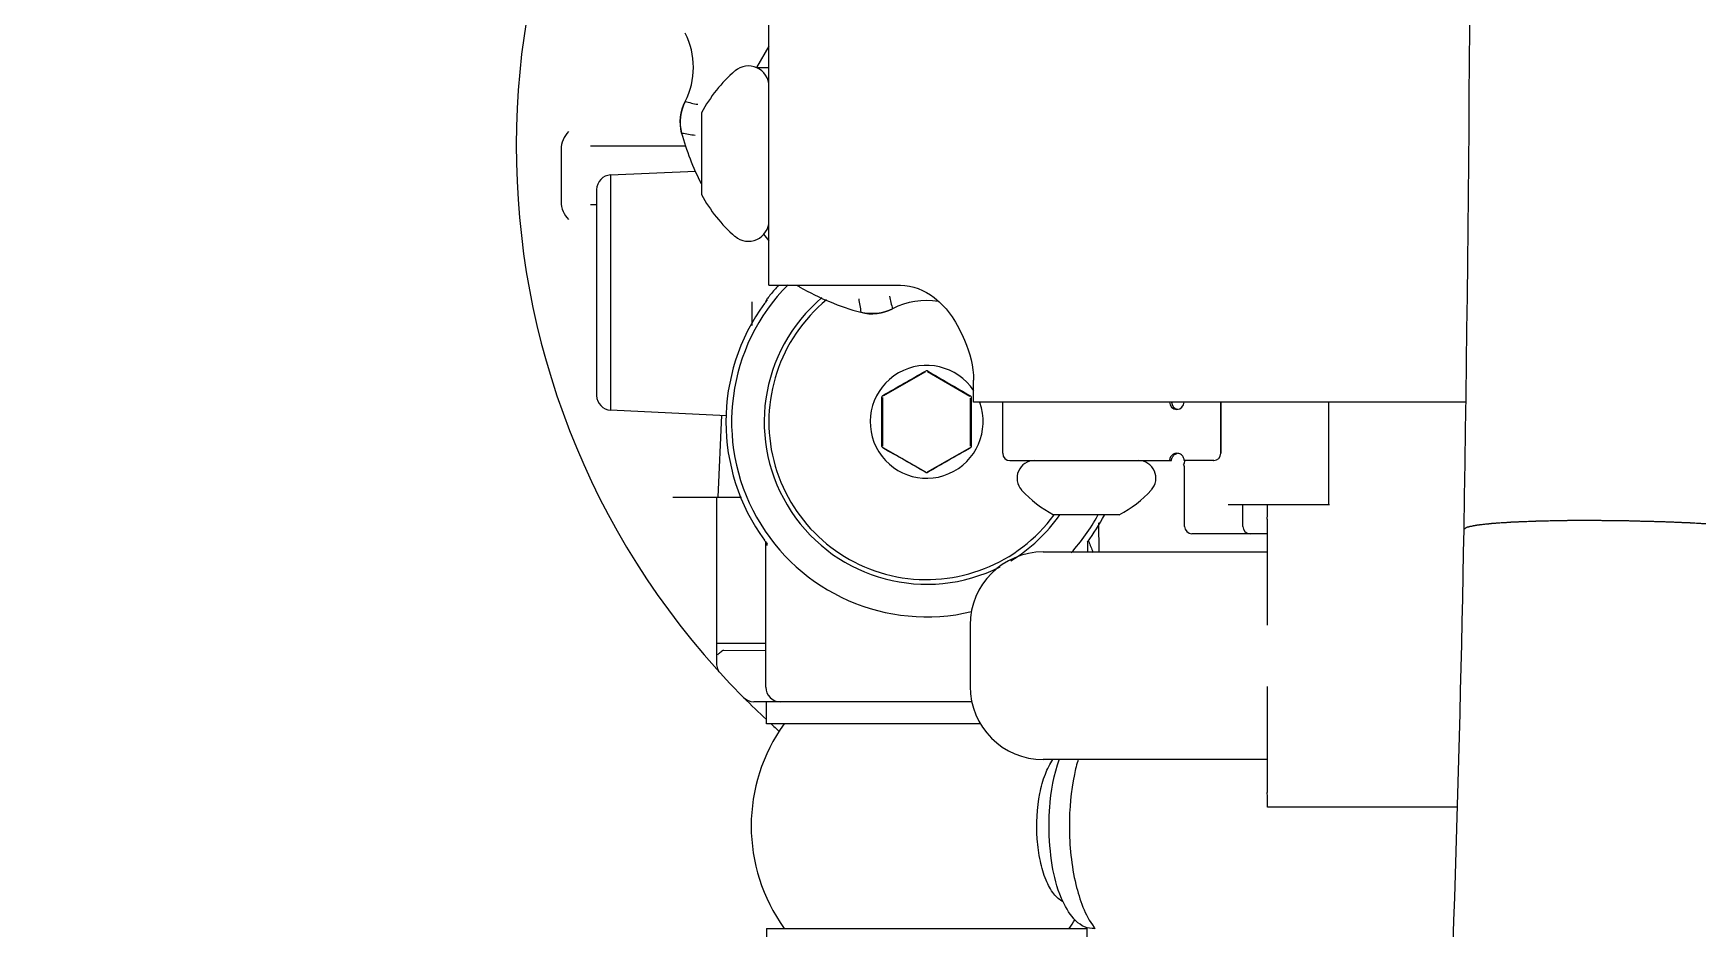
# Model space of a CAD drawing. Header units: metres. Extents: x 27859 to 32645, y 1492 to 8791.
# Drawn here: x 29708.8 to 29822.6, y 5285 to 5346.2 of the extents above; entities that cross this region are included whole.
import ezdxf

# ---------------------------------------------------------------- set-up
doc = ezdxf.new("R2010")
doc.units = ezdxf.units.M
doc.linetypes.add('CENTER', pattern=[2, 1.25, -0.25, 0.25, -0.25])
doc.layers.add('E-EQPT', color=190, linetype='Continuous')
doc.layers.add('E-HAT', color=253, linetype='CENTER', lineweight=15)

# ---------------------------------------------------------------- blocks, each defined once
blk = doc.blocks.new('EDG')
at = {"color": 0, "linetype": 'Continuous'}
for p, q in [((1089.47, 2222.32, 1), (1089.47, 2228.82, 1)), ((1111.37, 2222.32, 1), (1111.37, 2228.82, 1)), ((1088.9, 2222.32, 1), (1089.1, 2222.32, 1)), ((1111.37, 2222.32, 1), (1089.47, 2222.32, 1)), ((1089.49, 2222.32, 1), (1089.49, 2222.26, 1)), ((1064.15, 2214.02, 1), (1077.11, 2214.02, 1)), ((1077.12, 2205.77, 1), (1077.12, 2213.02, 1)), ((1077.12, 2210.77, 1), (1092.45, 2210.77, 1)), ((1096.74, 2208.32, 1), (1111.37, 2208.32, 1)), ((1111.37, 2208.32, 1), (1111.37, 2206.82, 1)), ((1097.32, 2206.82, 1), (1112.24, 2206.82, 1)), ((1097.45, 2201.57, 1), (1097.45, 2205.77, 1)), ((1111.42, 2205.82, 1), (1111.42, 2195.91, 1)), ((1114.79, 2192.82, 1), (1114.79, 2204.19, 1)), ((1114.32, 2203.3, 1), (1111.42, 2203.31, 1)), ((1114.79, 2202.82, 1), (1111.42, 2202.82, 1)), ((1077.12, 2194.32, 1), (1077.12, 2201.57, 1)), ((1092.45, 2196.57, 1), (1077.12, 2196.57, 1)), ((1088.63, 2196.57, 1), (1088.65, 2194.59, 1)), ((1089.42, 2195.9, 1), (1089.42, 2196.57, 1)), ((1111.32, 2196.13, 1), (1111.32, 2196.06, 1)), ((1111.32, 2196.06, 1), (1111.32, 2196.02, 1)), ((1077.12, 2195.32, 1), (1082.28, 2195.32, 1)), ((1078.8, 2194.82, 1), (1078.8, 2193.32, 1)), ((1082.78, 2194.82, 1), (1082.78, 2190.82, 1)), ((1091.74, 2194.02, 1), (1087.24, 2194.02, 1)), ((1079.79, 2193.32, 1), (1072.87, 2193.32, 1)), ((1072.91, 2193.32, 1), (1072.91, 2186.32, 1)), ((1117.79, 2192.82, 1), (1113.08, 2192.82, 1)), ((1114.69, 2192.82, 1), (1114.43, 2187.21, 1)), ((1080.79, 2190.32, 1), (1082.8, 2190.32, 1)), ((1094.72, 2190.32, 1), (1083.67, 2190.32, 1)), ((1100.36, 2191.08, 1), (1097.47, 2189.44, 1)), ((1103.37, 2189.44, 1), (1100.49, 2191.08, 1)), ((1080.29, 2189.82, 1), (1080.29, 2186.32, 1)), ((1080.3, 2186.32, 1), (1080.3, 2189.82, 1)), ((1095.22, 2189.82, 1), (1095.22, 2186.32, 1)), ((1097.41, 2189.33, 1), (1097.41, 2186.04, 1)), ((1103.44, 2186, 1), (1103.44, 2189.33, 1)), ((1122.04, 2186.86, 1), (1114.1, 2187.23, 1)), ((1122.04, 2178.82, 1), (1122.04, 2186.86, 1)), ((1063.57, 2186.32, 1), (1097.21, 2186.32, 1)), ((1097.21, 2186.32, 1), (1097.21, 2184.82, 1)), ((1097.47, 2185.93, 1), (1100.36, 2184.24, 1)), ((1100.49, 2184.24, 1), (1103.37, 2185.89, 1)), ((1122.99, 2171.78, 1), (1122.99, 2185.87, 1)), ((1112.38, 2179.47, 1), (1112.38, 2181.08, 1)), ((1111.32, 2179.33, 1), (1111.32, 2179.27, 1)), ((1111.32, 2179.27, 1), (1111.32, 2179.24, 1)), ((1122.04, 2170.78, 1), (1122.04, 2178.82, 1)), ((1111.21, 2178.32, 1), (1102.21, 2178.32, 1)), ((1111.21, 2178.32, 1), (1111.21, 2058.32, 1)), ((1115.81, 2166.52, 1), (1115.81, 2172.12, 1)), ((1122.99, 2172.82, 1), (1123.42, 2172.82, 1)), ((1125.42, 2169.02, 1), (1125.42, 2172.62, 1)), ((1122.04, 2170.78, 1), (1116.22, 2170.52, 1)), ((1116.93, 2168.82, 1), (1123.42, 2168.82, 1)), ((1111.21, 2161.97, 1), (1112.05, 2163.42, 1)), ((1112.05, 2163.42, 1), (1111.21, 2163.42, 1))]:
    blk.add_line(p, q, dxfattribs=at)
for centre, radius, start, end in [((1085.47, 2219.69, 1), 4.34, 36.1969, 37.7063), ((1100.42, 2215.32, 1), 12, 144.3147, 147.7648), ((1100.42, 2215.32, 1), 12, 324.3147, 35.6853), ((1092.45, 2205.77, 1), 5, 0.0004, 89.9996), ((1074.99, 2168.82, 1), 53.5, 47.5796, 48.4217), ((1074.99, 2168.82, 1), 53.5, 44.8395, 47.1468), ((1110.42, 2205.82, 1), 1, 0, 90.0021), ((1112.24, 2205.82, 1), 1, 44.8103, 90), ((1074.99, 2168.82, 1), 53.5, 317.6455, 44.8103), ((1113.79, 2204.19, 1), 1, 0, 22.3508), ((1092.45, 2201.57, 1), 5, 270.0004, 359.9996), ((1100.42, 2187.67, 1), 13.34, 315.3007, 103.324), ((1100.42, 2187.67, 1), 10.79, 309.4029, 143.876), ((1100.42, 2187.67, 1), 11.11, 310.1301, 116.8529), ((1100.42, 2187.67, 1), 11.11, 121.2498, 145.1262), ((1100.46, 2187.66, 1), 13.77, 143.2873, 152.3541), ((1100.42, 2187.67, 1), 13.34, 137.7983, 151.3659), ((1078.49, 2192.02, 1), 11.5, 19.4832, 23.4541), ((1100.52, 2187.76, 1), 13.59, 36.4893, 37.4045), ((1078.3, 2194.82, 1), 0.5, 0, 90), ((1082.28, 2194.82, 1), 0.5, 0, 90), ((1100.5, 2187.75, 1), 13.62, 36.1177, 36.4895), ((1100.4, 2187.67, 1), 13.75, 323.8872, 36.1124), ((1090.97, 2186.95, 1), 8, 117.7728, 137.678), ((1088.01, 2186.95, 1), 8, 42.322, 62.2272), ((1085.94, 2191.52, 1), 1.2, 137.678, 270), ((1093.04, 2191.52, 1), 1.2, 270, 42.322), ((1100.42, 2187.67, 1), 3.86, 213.3717, 199.9497), ((1080.8, 2189.82, 1), 0.5, 91.5129, 180.0006), ((1080.8, 2189.83, 1), 0.49, 90.0012, 91.5457), ((1083.28, 2190.82, 1), 0.5, 180, 210.0778), ((1094.72, 2189.82, 1), 0.5, 0, 90), ((780.66, 2748.5, 1), 642.55, 299.53739, 299.838), ((1100.42, 2191.02, 1), 0.126, 60.1706, 119.8294), ((1420.18, 2748.5, 1), 642.55, 240.162, 240.46261), ((1097.49, 2189.35, 1), 0.126, 119.5472, 180.1389), ((436.71, 2187.66, 1), 660.66, 0.00166, 0.14716), ((1103.35, 2189.35, 1), 0.126, 359.8611, 60.4528), ((1810.94, 2187.59, 1), 707.46, 179.85765, 179.99353), ((1083.31, 2186.32, 1), 0.5, 0.0028, 179.9972), ((1083.17, 2186.32, 1), 0.5, 359.9997, 79.9995), ((392.06, 2187.75, 1), 705.31, 359.85885, 359.9937), ((1765.83, 2187.69, 1), 662.35, 180.00173, 180.14906), ((1121.99, 2185.87, 1), 1, 359.9994, 87.3988), ((1097.49, 2186.01, 1), 0.126, 179.8526, 239.8427), ((774.1, 1629.42, 1), 643.59, 59.54038, 59.84247), ((1422.2, 1623.32, 1), 646.59, 119.53938, 119.83804), ((1103.35, 2185.97, 1), 0.126, 299.5396, 0.1506), ((1100.42, 2184.3, 1), 0.126, 239.5403, 299.8379), ((1104.14, 2177.28, 1), 3, 74.9807, 117.5058), ((1100.42, 2163.42, 1), 17.35, 60.0176, 74.9824), ((1067.27, 2173.5, 1), 38.23, 8.6456, 10.0556), ((1100.42, 2184.42, 1), 5.05, 260.8426, 297.5039), ((1082.82, 2175.1, 1), 20.52, 11.1861, 13.6371), ((1100.24, 2187.82, 1), 14.01, 319.0991, 322.2306), ((1100.52, 2187.58, 1), 13.59, 322.5955, 323.3977), ((1100.5, 2187.6, 1), 13.62, 323.3975, 323.5867), ((1100.49, 2187.61, 1), 13.63, 323.5867, 323.882), ((1107.59, 2175.85, 1), 3, 56.047, 60.0193), ((1107.6, 2175.86, 1), 2.99, 56.0169, 59.9622), ((1100.25, 2187.81, 1), 14, 317.3296, 319.1006), ((1115.27, 2178.27, 1), 5.05, 216.1941, 222.7535), ((1112.61, 2173.92, 1), 1.4, 49.1701, 180), ((1106.99, 2167.42, 1), 10, 28.0812, 49.1701), ((1100.42, 2163.42, 1), 17.35, 15.0176, 27.277), ((1121.99, 2171.78, 1), 1, 272.6014, 0.0006), ((1110.5, 2130.27, 1), 38.23, 79.9444, 81.3543), ((1114.28, 2167.14, 1), 3, 332.4942, 15.0193), ((1106.99, 2171.23, 1), 10, 310.8299, 331.9188), ((1112.1, 2145.82, 1), 20.52, 76.3629, 78.8139), ((1121.42, 2163.42, 1), 5.05, 152.4961, 207.5039), ((1112.61, 2164.72, 1), 1.4, 180, 310.8299)]:
    blk.add_arc(centre, radius, start, end, dxfattribs=at)
for points, knots in [([(1063.69, 2195.04, 1), (1064.27, 2228.55, 1), (1066.16, 2264.74, 1), (1067.82, 2301, 1), (1067.93, 2303.45, 1)], [0, 0, 0, 0, 0.932408, 1, 1, 1, 1]), ([(1090.66, 2215.32, 1), (1090.66, 2216.67, 1), (1090.42, 2219.06, 1), (1089.6, 2221.4, 1), (1088.97, 2222.25, 1)], [0, 0, 0, 0, 0.558755, 1, 1, 1, 1]), ([(1089.1, 2222.32, 1), (1090.07, 2222.32, 1), (1091.32, 2220.39, 1), (1091.9, 2217.94, 1), (1092.05, 2216.22, 1), (1092.05, 2215.32, 1)], [0, 0, 0, 0, 0.367185, 0.662967, 1, 1, 1, 1]), ([(1091.08, 2220.5, 1), (1091.33, 2220.39, 1), (1091.82, 2219.92, 1), (1092.32, 2218.95, 1), (1092.69, 2217.67, 1), (1092.95, 2215.68, 1), (1092.86, 2213.64, 1), (1092.37, 2211.83, 1), (1092, 2211.07, 1), (1091.78, 2210.76, 1)], [0, 0, 0, 0, 0.079468, 0.184739, 0.314322, 0.460643, 0.760133, 0.891927, 1, 1, 1, 1]), ([(1090.05, 2210.74, 1), (1090.16, 2211.09, 1), (1090.53, 2212.59, 1), (1090.66, 2214.14, 1), (1090.66, 2215.32, 1)], [0, 0, 0, 0, 0.233416, 1, 1, 1, 1]), ([(1092.05, 2215.32, 1), (1092.05, 2214.91, 1), (1091.99, 2213.36, 1), (1091.72, 2211.8, 1), (1091.33, 2210.73, 1)], [0, 0, 0, 0, 0.267278, 1, 1, 1, 1]), ([(1077.11, 2214.02, 1), (1077.12, 2214.02, 1), (1077.11, 2214, 1), (1077.11, 2213.98, 1), (1077.11, 2213.93, 1), (1077.11, 2213.85, 1), (1077.11, 2213.72, 1), (1077.11, 2213.57, 1), (1077.12, 2213.34, 1), (1077.12, 2213.15, 1), (1077.12, 2213.02, 1)], [0, 0, 0, 0, 0.019246, 0.043092, 0.076168, 0.168573, 0.292926, 0.444464, 0.617318, 1, 1, 1, 1]), ([(1041.55, 2195.42, 1), (1041.56, 2195.41, 1), (1041.59, 2195.39, 1), (1041.62, 2195.36, 1), (1041.65, 2195.34, 1), (1041.67, 2195.33, 1), (1041.69, 2195.31, 1), (1041.7, 2195.3, 1), (1041.71, 2195.29, 1), (1041.73, 2195.29, 1), (1041.73, 2195.28, 1), (1041.74, 2195.27, 1), (1041.74, 2195.27, 1), (1041.75, 2195.27, 1), (1041.75, 2195.27, 1), (1041.75, 2195.27, 1), (1041.75, 2195.26, 1), (1041.75, 2195.26, 1), (1041.76, 2195.26, 1), (1041.76, 2195.26, 1), (1041.76, 2195.26, 1), (1041.77, 2195.26, 1), (1041.78, 2195.26, 1), (1041.8, 2195.25, 1), (1041.81, 2195.25, 1), (1041.84, 2195.24, 1), (1041.87, 2195.23, 1), (1041.91, 2195.23, 1), (1041.95, 2195.22, 1), (1042, 2195.2, 1), (1042.06, 2195.19, 1), (1042.13, 2195.17, 1), (1042.18, 2195.16, 1), (1042.22, 2195.15, 1), (1042.26, 2195.14, 1), (1042.29, 2195.13, 1), (1042.32, 2195.12, 1), (1042.33, 2195.12, 1), (1042.35, 2195.12, 1), (1042.36, 2195.11, 1), (1042.36, 2195.11, 1), (1042.37, 2195.11, 1), (1042.37, 2195.11, 1), (1042.38, 2195.11, 1), (1042.38, 2195.11, 1), (1042.38, 2195.11, 1), (1042.39, 2195.11, 1), (1042.41, 2195.1, 1), (1042.42, 2195.1, 1), (1042.44, 2195.1, 1), (1042.47, 2195.09, 1), (1042.51, 2195.09, 1), (1042.57, 2195.08, 1), (1042.63, 2195.07, 1), (1042.69, 2195.06, 1), (1042.78, 2195.05, 1), (1042.88, 2195.03, 1), (1042.99, 2195.02, 1), (1043.07, 2195, 1), (1043.13, 2194.99, 1), (1043.2, 2194.98, 1), (1043.25, 2194.98, 1), (1043.29, 2194.97, 1), (1043.32, 2194.97, 1), (1043.34, 2194.96, 1), (1043.36, 2194.96, 1), (1043.37, 2194.96, 1), (1043.38, 2194.96, 1), (1043.38, 2194.96, 1), (1043.39, 2194.96, 1), (1043.39, 2194.96, 1), (1043.4, 2194.96, 1), (1043.41, 2194.95, 1), (1043.43, 2194.95, 1), (1043.45, 2194.95, 1), (1043.48, 2194.95, 1), (1043.52, 2194.94, 1), (1043.58, 2194.94, 1), (1043.65, 2194.93, 1), (1043.74, 2194.92, 1), (1043.82, 2194.91, 1), (1043.94, 2194.9, 1), (1044.08, 2194.88, 1), (1044.23, 2194.87, 1), (1044.34, 2194.86, 1), (1044.43, 2194.85, 1), (1044.52, 2194.84, 1), (1044.59, 2194.83, 1), (1044.65, 2194.83, 1), (1044.68, 2194.82, 1), (1044.71, 2194.82, 1), (1044.74, 2194.82, 1), (1044.75, 2194.82, 1), (1044.77, 2194.81, 1), (1044.78, 2194.81, 1), (1044.79, 2194.81, 1), (1044.81, 2194.81, 1), (1044.83, 2194.81, 1), (1044.86, 2194.81, 1), (1044.89, 2194.8, 1), (1044.94, 2194.8, 1), (1045, 2194.8, 1), (1045.09, 2194.79, 1), (1045.2, 2194.78, 1), (1045.3, 2194.77, 1), (1045.44, 2194.76, 1), (1045.61, 2194.75, 1), (1045.82, 2194.73, 1), (1046, 2194.72, 1), (1046.13, 2194.71, 1), (1046.22, 2194.7, 1), (1046.29, 2194.7, 1), (1046.34, 2194.7, 1), (1046.39, 2194.69, 1), (1046.42, 2194.69, 1), (1046.43, 2194.69, 1), (1046.45, 2194.69, 1), (1046.46, 2194.69, 1), (1046.48, 2194.69, 1), (1046.52, 2194.68, 1), (1046.57, 2194.68, 1), (1046.63, 2194.68, 1), (1046.7, 2194.67, 1), (1046.8, 2194.67, 1), (1046.96, 2194.66, 1), (1047.16, 2194.65, 1), (1047.4, 2194.64, 1), (1047.64, 2194.62, 1), (1047.84, 2194.61, 1), (1047.99, 2194.6, 1), (1048.09, 2194.6, 1), (1048.17, 2194.59, 1), (1048.23, 2194.59, 1), (1048.28, 2194.59, 1), (1048.32, 2194.58, 1), (1048.34, 2194.58, 1), (1048.35, 2194.58, 1), (1048.37, 2194.58, 1), (1048.39, 2194.58, 1), (1048.43, 2194.58, 1), (1048.48, 2194.58, 1), (1048.54, 2194.58, 1), (1048.63, 2194.57, 1), (1048.74, 2194.57, 1), (1048.91, 2194.56, 1), (1049.13, 2194.55, 1), (1049.38, 2194.54, 1), (1049.64, 2194.53, 1), (1049.86, 2194.52, 1), (1050.03, 2194.52, 1), (1050.16, 2194.51, 1), (1050.27, 2194.51, 1), (1050.34, 2194.51, 1), (1050.38, 2194.5, 1), (1050.42, 2194.5, 1), (1050.45, 2194.5, 1), (1050.5, 2194.5, 1), (1050.58, 2194.5, 1), (1050.69, 2194.5, 1), (1050.83, 2194.49, 1), (1051.01, 2194.49, 1), (1051.24, 2194.48, 1), (1051.51, 2194.48, 1), (1051.78, 2194.47, 1), (1052.06, 2194.46, 1), (1052.29, 2194.46, 1), (1052.45, 2194.45, 1), (1052.54, 2194.45, 1), (1052.61, 2194.45, 1), (1052.67, 2194.45, 1), (1052.76, 2194.45, 1), (1052.92, 2194.45, 1), (1053.23, 2194.44, 1), (1053.59, 2194.44, 1), (1053.95, 2194.44, 1), (1054.17, 2194.43, 1), (1054.35, 2194.43, 1), (1054.49, 2194.43, 1), (1054.6, 2194.43, 1), (1054.68, 2194.43, 1), (1054.72, 2194.43, 1), (1054.76, 2194.43, 1), (1054.79, 2194.43, 1), (1054.83, 2194.43, 1), (1054.91, 2194.43, 1), (1055.01, 2194.43, 1), (1055.14, 2194.43, 1), (1055.32, 2194.43, 1), (1055.53, 2194.43, 1), (1055.79, 2194.43, 1), (1056.05, 2194.43, 1), (1056.27, 2194.43, 1), (1056.44, 2194.43, 1), (1056.55, 2194.43, 1), (1056.63, 2194.43, 1), (1056.7, 2194.44, 1), (1056.75, 2194.44, 1), (1056.79, 2194.44, 1), (1056.81, 2194.44, 1), (1056.83, 2194.44, 1), (1056.84, 2194.44, 1), (1056.86, 2194.44, 1), (1056.9, 2194.44, 1), (1056.95, 2194.44, 1), (1057, 2194.44, 1), (1057.08, 2194.44, 1), (1057.18, 2194.44, 1), (1057.34, 2194.45, 1), (1057.54, 2194.45, 1), (1057.78, 2194.45, 1), (1058.02, 2194.46, 1), (1058.22, 2194.46, 1), (1058.38, 2194.47, 1), (1058.48, 2194.47, 1), (1058.56, 2194.47, 1), (1058.62, 2194.47, 1), (1058.67, 2194.47, 1), (1058.7, 2194.47, 1), (1058.72, 2194.47, 1), (1058.74, 2194.47, 1), (1058.75, 2194.47, 1), (1058.77, 2194.48, 1), (1058.8, 2194.48, 1), (1058.84, 2194.48, 1), (1058.89, 2194.48, 1), (1058.97, 2194.48, 1), (1059.05, 2194.49, 1), (1059.2, 2194.49, 1), (1059.37, 2194.5, 1), (1059.59, 2194.51, 1), (1059.76, 2194.52, 1), (1059.91, 2194.52, 1), (1060.01, 2194.53, 1), (1060.12, 2194.53, 1), (1060.21, 2194.53, 1), (1060.28, 2194.54, 1), (1060.32, 2194.54, 1), (1060.36, 2194.54, 1), (1060.39, 2194.54, 1), (1060.41, 2194.54, 1), (1060.42, 2194.54, 1), (1060.43, 2194.54, 1), (1060.44, 2194.54, 1), (1060.44, 2194.54, 1), (1060.45, 2194.54, 1), (1060.46, 2194.54, 1), (1060.48, 2194.55, 1), (1060.5, 2194.55, 1), (1060.53, 2194.55, 1), (1060.57, 2194.55, 1), (1060.62, 2194.56, 1), (1060.7, 2194.56, 1), (1060.78, 2194.57, 1), (1060.87, 2194.57, 1), (1060.98, 2194.58, 1), (1061.13, 2194.59, 1), (1061.27, 2194.6, 1), (1061.38, 2194.61, 1), (1061.47, 2194.61, 1), (1061.56, 2194.62, 1), (1061.63, 2194.62, 1), (1061.68, 2194.63, 1), (1061.72, 2194.63, 1), (1061.75, 2194.63, 1), (1061.77, 2194.63, 1), (1061.79, 2194.63, 1), (1061.8, 2194.64, 1), (1061.81, 2194.64, 1), (1061.81, 2194.64, 1), (1061.82, 2194.64, 1), (1061.82, 2194.64, 1), (1061.83, 2194.64, 1), (1061.84, 2194.64, 1), (1061.86, 2194.64, 1), (1061.88, 2194.64, 1), (1061.91, 2194.65, 1), (1061.95, 2194.65, 1), (1062, 2194.66, 1), (1062.07, 2194.67, 1), (1062.13, 2194.67, 1), (1062.22, 2194.68, 1), (1062.32, 2194.69, 1), (1062.43, 2194.71, 1), (1062.52, 2194.72, 1), (1062.58, 2194.72, 1), (1062.64, 2194.73, 1), (1062.7, 2194.74, 1), (1062.74, 2194.74, 1), (1062.77, 2194.74, 1), (1062.79, 2194.75, 1), (1062.8, 2194.75, 1), (1062.82, 2194.75, 1), (1062.83, 2194.75, 1), (1062.83, 2194.75, 1), (1062.84, 2194.75, 1), (1062.84, 2194.75, 1), (1062.84, 2194.75, 1), (1062.85, 2194.75, 1), (1062.86, 2194.76, 1), (1062.87, 2194.76, 1), (1062.88, 2194.76, 1), (1062.9, 2194.76, 1), (1062.92, 2194.77, 1), (1062.96, 2194.78, 1), (1062.99, 2194.79, 1), (1063.03, 2194.79, 1), (1063.09, 2194.81, 1), (1063.15, 2194.82, 1), (1063.22, 2194.83, 1), (1063.27, 2194.84, 1), (1063.31, 2194.85, 1), (1063.35, 2194.86, 1), (1063.38, 2194.87, 1), (1063.41, 2194.87, 1), (1063.43, 2194.88, 1), (1063.44, 2194.88, 1), (1063.45, 2194.88, 1), (1063.46, 2194.88, 1), (1063.46, 2194.89, 1), (1063.47, 2194.89, 1), (1063.47, 2194.89, 1), (1063.47, 2194.89, 1), (1063.47, 2194.89, 1), (1063.47, 2194.89, 1), (1063.48, 2194.89, 1), (1063.48, 2194.89, 1), (1063.49, 2194.9, 1), (1063.49, 2194.9, 1), (1063.5, 2194.91, 1), (1063.51, 2194.91, 1), (1063.53, 2194.92, 1), (1063.54, 2194.93, 1), (1063.56, 2194.95, 1), (1063.58, 2194.96, 1), (1063.61, 2194.98, 1), (1063.65, 2195.01, 1), (1063.67, 2195.02, 1), (1063.69, 2195.04, 1)], [0, 0, 0, 0, 0.015625, 0.023438, 0.03125, 0.039062, 0.042969, 0.046875, 0.050781, 0.054688, 0.056641, 0.058594, 0.05957, 0.060547, 0.061523, 0.062012, 0.062256, 0.0625, 0.062744, 0.062988, 0.063477, 0.064453, 0.06543, 0.066406, 0.068359, 0.070312, 0.074219, 0.078125, 0.082031, 0.085938, 0.09375, 0.101562, 0.105469, 0.109375, 0.113281, 0.117188, 0.119141, 0.121094, 0.12207, 0.123047, 0.124023, 0.124512, 0.124756, 0.125, 0.125244, 0.125488, 0.125977, 0.126953, 0.12793, 0.128906, 0.130859, 0.132812, 0.136719, 0.140625, 0.144531, 0.148438, 0.15625, 0.164062, 0.167969, 0.171875, 0.175781, 0.179688, 0.181641, 0.183594, 0.18457, 0.185547, 0.186523, 0.187012, 0.187256, 0.1875, 0.187744, 0.187988, 0.188477, 0.189453, 0.19043, 0.191406, 0.193359, 0.195312, 0.199219, 0.203125, 0.207031, 0.210938, 0.21875, 0.226562, 0.230469, 0.234375, 0.238281, 0.242188, 0.244141, 0.246094, 0.24707, 0.248047, 0.249023, 0.249512, 0.25, 0.250488, 0.250977, 0.251953, 0.25293, 0.253906, 0.255859, 0.257812, 0.261719, 0.265625, 0.269531, 0.273438, 0.28125, 0.289062, 0.296875, 0.300781, 0.304688, 0.306641, 0.308594, 0.310547, 0.311523, 0.312012, 0.3125, 0.312988, 0.313477, 0.314453, 0.316406, 0.318359, 0.320312, 0.324219, 0.328125, 0.335938, 0.34375, 0.351562, 0.359375, 0.363281, 0.367188, 0.369141, 0.371094, 0.373047, 0.374023, 0.374512, 0.375, 0.375488, 0.375977, 0.376953, 0.378906, 0.380859, 0.382812, 0.386719, 0.390625, 0.398438, 0.40625, 0.414062, 0.421875, 0.425781, 0.429688, 0.433594, 0.435547, 0.436523, 0.4375, 0.438477, 0.439453, 0.441406, 0.445312, 0.449219, 0.453125, 0.460938, 0.46875, 0.476562, 0.484375, 0.492188, 0.496094, 0.498047, 0.5, 0.501953, 0.503906, 0.507812, 0.515625, 0.53125, 0.539062, 0.546875, 0.550781, 0.554688, 0.558594, 0.560547, 0.561523, 0.5625, 0.563477, 0.564453, 0.566406, 0.570312, 0.574219, 0.578125, 0.585938, 0.59375, 0.601562, 0.609375, 0.613281, 0.617188, 0.619141, 0.621094, 0.623047, 0.624023, 0.624512, 0.625, 0.625488, 0.625977, 0.626953, 0.628906, 0.630859, 0.632812, 0.636719, 0.640625, 0.648438, 0.65625, 0.664062, 0.671875, 0.675781, 0.679688, 0.681641, 0.683594, 0.685547, 0.686523, 0.687012, 0.6875, 0.687988, 0.688477, 0.689453, 0.691406, 0.693359, 0.695312, 0.699219, 0.703125, 0.710938, 0.71875, 0.726562, 0.730469, 0.734375, 0.738281, 0.742188, 0.744141, 0.746094, 0.74707, 0.748047, 0.749023, 0.749512, 0.749756, 0.75, 0.750244, 0.750488, 0.750977, 0.751953, 0.75293, 0.753906, 0.755859, 0.757812, 0.761719, 0.765625, 0.769531, 0.773438, 0.78125, 0.789062, 0.792969, 0.796875, 0.800781, 0.804688, 0.806641, 0.808594, 0.80957, 0.810547, 0.811523, 0.812012, 0.812256, 0.8125, 0.812744, 0.812988, 0.813477, 0.814453, 0.81543, 0.816406, 0.818359, 0.820312, 0.824219, 0.828125, 0.832031, 0.835938, 0.84375, 0.851562, 0.855469, 0.859375, 0.863281, 0.867188, 0.869141, 0.871094, 0.87207, 0.873047, 0.874023, 0.874512, 0.874756, 0.875, 0.875244, 0.875488, 0.875977, 0.876953, 0.87793, 0.878906, 0.880859, 0.882812, 0.886719, 0.890625, 0.894531, 0.898438, 0.90625, 0.914062, 0.917969, 0.921875, 0.925781, 0.929688, 0.931641, 0.933594, 0.93457, 0.935547, 0.936523, 0.937012, 0.937256, 0.9375, 0.937744, 0.937988, 0.938477, 0.939453, 0.94043, 0.941406, 0.943359, 0.945312, 0.949219, 0.953125, 0.957031, 0.960938, 0.96875, 0.976562, 0.984375, 1, 1, 1, 1]), ([(1077.12, 2194.32, 1), (1077.12, 2194.2, 1), (1077.12, 2194.01, 1), (1077.11, 2193.78, 1), (1077.11, 2193.63, 1), (1077.11, 2193.5, 1), (1077.11, 2193.42, 1), (1077.11, 2193.37, 1), (1077.11, 2193.35, 1), (1077.12, 2193.32, 1), (1077.11, 2193.32, 1)], [0, 0, 0, 0, 0.382682, 0.555536, 0.707074, 0.831427, 0.923832, 0.956908, 0.980754, 1, 1, 1, 1]), ([(1082.79, 2190.32, 1), (1082.78, 2190.32, 1), (1082.79, 2190.34, 1), (1082.78, 2190.34, 1), (1082.79, 2190.35, 1)], [0, 0, 0, 0, 0.263641, 1, 1, 1, 1]), ([(1082.79, 2190.35, 1), (1082.79, 2190.37, 1), (1082.79, 2190.42, 1), (1082.81, 2190.49, 1), (1082.82, 2190.54, 1), (1082.85, 2190.57, 1), (1082.85, 2190.57, 1)], [0, 0, 0, 0, 0.272833, 0.613474, 0.891524, 1, 1, 1, 1]), ([(1082.8, 2190.32, 1), (1082.81, 2190.32, 1), (1082.8, 2190.29, 1), (1082.81, 2190.25, 1), (1082.83, 2190.16, 1), (1082.87, 2190.07, 1), (1082.95, 2189.97, 1), (1083.08, 2189.86, 1), (1083.22, 2189.82, 1), (1083.31, 2189.82, 1)], [0, 0, 0, 0, 0.022614, 0.088977, 0.195412, 0.334965, 0.495256, 0.663455, 1, 1, 1, 1]), ([(1083.67, 2190.32, 1), (1083.67, 2190.32, 1), (1083.68, 2190.3, 1), (1083.67, 2190.27, 1), (1083.66, 2190.2, 1), (1083.63, 2190.12, 1), (1083.58, 2190.03, 1), (1083.48, 2189.92, 1), (1083.38, 2189.86, 1), (1083.3, 2189.84, 1)], [0, 0, 0, 0, 0.020831, 0.082251, 0.181703, 0.314755, 0.473206, 0.645916, 1, 1, 1, 1]), ([(1083.31, 2189.82, 1), (1083.39, 2189.82, 1), (1083.57, 2189.87, 1), (1083.72, 2190.03, 1), (1083.78, 2190.16, 1), (1083.8, 2190.25, 1), (1083.8, 2190.29, 1), (1083.81, 2190.32, 1), (1083.8, 2190.32, 1)], [0, 0, 0, 0, 0.337933, 0.66456, 0.804312, 0.910921, 0.977352, 1, 1, 1, 1]), ([(1102.21, 2178.32, 1), (1101.39, 2178.32, 1), (1099.38, 2179.18, 1), (1097.8, 2181.79, 1), (1097.21, 2183.89, 1), (1097.21, 2184.82, 1)], [0, 0, 0, 0, 0.277581, 0.681824, 1, 1, 1, 1]), ([(1111.42, 2179.49, 1), (1111.42, 2179.46, 1), (1111.4, 2179.39, 1), (1111.38, 2179.33, 1), (1111.36, 2179.3, 1)], [0, 0, 0, 0, 0.500309, 1, 1, 1, 1])]:
    blk.add_open_spline(points, degree=3, knots=knots, dxfattribs=at)
for points in [[(1114.55, 2204.84, 1), (1114.62, 2204.76, 1), (1114.69, 2204.66, 1), (1114.7, 2204.56, 1)], [(1114.32, 2203.3, 1), (1114.4, 2203.36, 1), (1114.48, 2203.41, 1), (1114.57, 2203.47, 1)], [(1114.57, 2203.47, 1), (1114.62, 2203.52, 1), (1114.69, 2203.56, 1), (1114.72, 2203.63, 1)], [(1064.87, 1901.3, 1), (1065.51, 1999.53, 1), (1062.01, 2097.7, 1), (1063.69, 2195.04, 1)], [(1102.76, 2179.94, 1), (1103.4, 2180.27, 1), (1104.22, 2180.36, 1), (1104.92, 2180.18, 1)], [(1125.42, 2172.62, 1), (1125.42, 2173.06, 1), (1125.23, 2173.52, 1), (1124.92, 2173.82, 1)], [(1124.92, 2167.82, 1), (1125.23, 2168.13, 1), (1125.42, 2168.59, 1), (1125.42, 2169.02, 1)], [(1117.18, 2167.92, 1), (1117.36, 2167.22, 1), (1117.27, 2166.4, 1), (1116.94, 2165.76, 1)]]:
    blk.add_open_spline(points, degree=3, dxfattribs=at)

msp = doc.modelspace()

# ---------------------------------------------------------------- hatches: boundary and pattern name
at = {"layer": 'E-HAT', "linetype": 'Continuous'}
h = msp.add_hatch(dxfattribs=at)
h.set_pattern_fill('AR-CONC', color=8, scale=40, angle=90)
h.set_pattern_definition([(140, (30868.3, 2757.35), (25.101, 286.904), [30, -330]), (85, (30868.3, 2757.35), (-300.877, -55.5), [24, -264]), (190.4514, (30870.4, 2781.26), (-275.776, 231.404), [25.496, -280.457]), (136.184, (30788.3, 2757.35), (66.208, 426.897), [45, -495]), (186.636, (30793.8, 2792.93), (-389.647, 373.865), [38.244, -420.686]), (81.184, (30788.3, 2757.35), (-389.647, 373.865), [36, -396]), (111, (30808.3, 2797.35), (161.0476, 238.763), [30, -330]), (56, (30808.3, 2797.35), (-290.06, 97.326), [24, -264]), (161.4514, (30821.72, 2817.25), (-129.012, 336.089), [25.496, -280.457]), (127.5, (30868.3, 2757.35), (-133.1575, 4.864), [0, -260.8, 0, -268, 0, -265]), (97.5, (30868.3, 2757.35), (-157.7647, 105.2278), [0, -152.8, 0, -254.8, 0, -101]), (57.5, (30868.3, 2668.15), (9.022, 213.529), [0, -100, 0, -312, 0, -414]), (47.5, (30868.3, 2628.15), (-40.042, 233.2745), [0, -130, 0, -207.2, 0, -294])])
h.paths.add_polyline_path([(32053.3, 1585.35), (28053.3, 1585.35), (28053.3, 2085.35), (28638.3, 2085.35), (28638.3, 8185.35), (28053.3, 8185.35), (28053.3, 8685.35), (32053.3, 8685.35), (32053.3, 8185.35), (31468.3, 8185.35), (31468.3, 2085.35), (32053.3, 2085.35)])

# ---------------------------------------------------------------- next in the draw order: wipeouts: each hides what was drawn before it
msp.add_wipeout([(30870.3, 2757.35), (29240.32, 2757.35), (29240.32, 7507.34), (30870.3, 7507.34)]).translate(0, 0, -732205.32).dxf.layer = 'E-EQPT'

# ---------------------------------------------------------------- next in the draw order: block references
at = {"layer": 'E-EQPT', "rotation": 180}
msp.add_blockref('EDG', (30870.3, 7507.34, -732206.32), dxfattribs=at)

doc.saveas('drawing.dxf')
